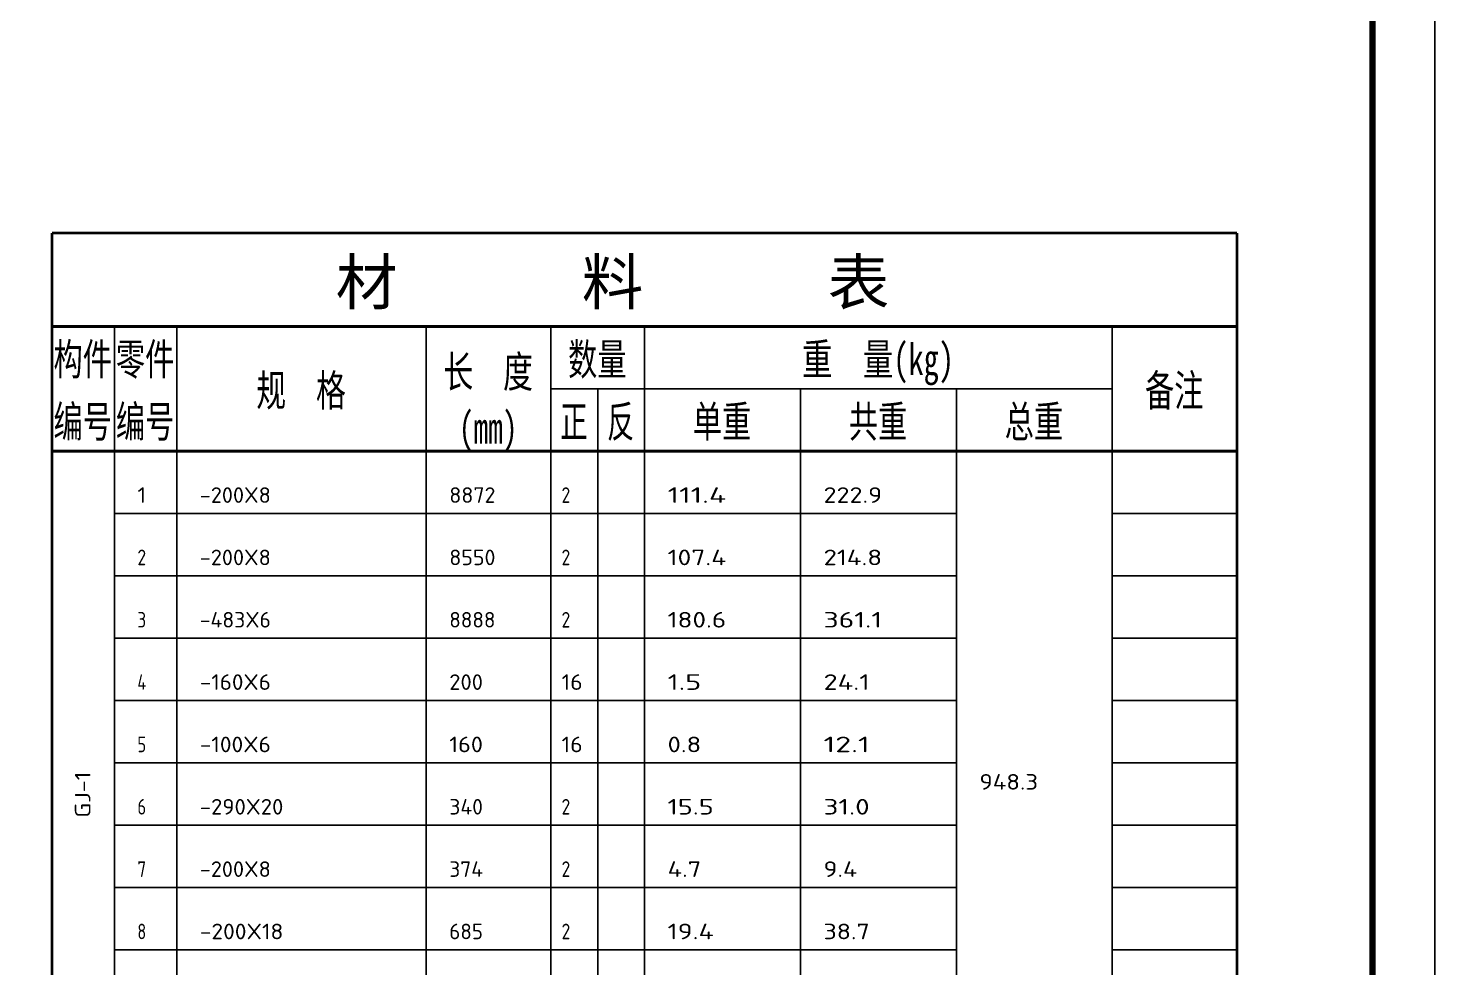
# Model space of a CAD drawing. Header units: millimetres. Extents: x 1442233 to 1526333, y -21810 to 275190.
# Drawn here: x 1503779 to 1526333, y -6947 to 8127 of the extents above; entities that cross this region are included whole.
import ezdxf
from ezdxf.enums import TextEntityAlignment as Align

# ---------------------------------------------------------------- set-up
doc = ezdxf.new("R2010")
doc.units = ezdxf.units.MM
doc.header["$LTSCALE"] = 1500
for name, color, linetype in [('1', 7, 'Continuous'), ('PUB_TITLE', 4, 'Continuous'), ('层12', 2, 'Continuous')]:
    doc.layers.add(name, color=color, linetype=linetype)
doc.styles.add('HZ', font='', dxfattribs={"width": 0.7, "height": 5})
doc.styles.get("Standard").update_dxf_attribs({"font": 'TSSDENG', "width": 0.75, "bigfont": 'TSSDCHN'})
doc.styles.get('HZ').set_extended_font_data('SimSun')

# ---------------------------------------------------------------- blocks, each defined once
blk = doc.blocks.new('1234')
at = {"layer": 'PUB_TITLE'}
blk.add_lwpolyline([(1825234, 779394), (1909334, 779394), (1909334, 838794), (1825234, 838794)], close=True, dxfattribs=at)
at = {"layer": 'PUB_TITLE', "const_width": 100}
blk.add_lwpolyline([(1827734, 780394), (1908334, 780394), (1908334, 837794), (1827734, 837794)], close=True, dxfattribs=at)

msp = doc.modelspace()

# ---------------------------------------------------------------- linework, layer by layer
at = {"layer": '层12'}
for p, q in [((1505161, 3342), (1505161, 2342)), ((1506161, 3342), (1506161, 2342)), ((1510161, 3342), (1510161, 2342)), ((1512161, 3342), (1512161, 2342)), ((1513661, 3342), (1513661, 2342)), ((1521161, 3342), (1521161, 2342)), ((1505161, 2342), (1505161, 1342)), ((1506161, 2342), (1506161, 1342)), ((1510161, 2342), (1510161, 1342)), ((1512161, 2342), (1521161, 2342)), ((1512161, 2342), (1512161, 1342)), ((1512911, 2342), (1512911, 1342)), ((1513661, 2342), (1513661, 1342)), ((1516161, 2342), (1516161, 1342)), ((1518661, 2342), (1518661, 1342)), ((1521161, 2342), (1521161, 1342)), ((1504161, 1342), (1523161, 1342)), ((1505161, 1342), (1505161, -12658)), ((1506161, 1342), (1506161, -12658)), ((1510161, 1342), (1510161, -12658)), ((1512161, 1342), (1512161, -12658)), ((1512911, 1342), (1512911, -12658)), ((1513661, 1342), (1513661, -12658)), ((1516161, 1342), (1516161, -12658)), ((1518661, 1342), (1518661, -12658)), ((1521161, 1342), (1521161, -12658)), ((1505161, 342), (1518661, 342)), ((1521161, 342), (1523161, 342)), ((1505161, -658), (1518661, -658)), ((1521161, -658), (1523161, -658)), ((1505161, -1658), (1518661, -1658)), ((1521161, -1658), (1523161, -1658)), ((1505161, -2658), (1518661, -2658)), ((1521161, -2658), (1523161, -2658)), ((1505161, -3658), (1518661, -3658)), ((1521161, -3658), (1523161, -3658)), ((1505161, -4658), (1518661, -4658)), ((1521161, -4658), (1523161, -4658)), ((1505161, -5658), (1518661, -5658)), ((1521161, -5658), (1523161, -5658)), ((1505161, -6658), (1518661, -6658)), ((1521161, -6658), (1523161, -6658))]:
    msp.add_line(p, q, dxfattribs=at)
at = {"layer": '层12', "const_width": 45}
for points in [[(1504161, 4842), (1523161, 4842)], [(1504161, 4842), (1504161, 3342)], [(1523161, 4842), (1523161, 3342)], [(1504161, 3342), (1523161, 3342)], [(1504161, 3342), (1504161, 2342)], [(1523161, 3342), (1523161, 2342)], [(1504161, 2342), (1504161, 1342)], [(1523161, 2342), (1523161, 1342)], [(1504161, 1342), (1523161, 1342)], [(1504161, 1342), (1504161, -12658)], [(1523161, 1342), (1523161, -12658)]]:
    msp.add_lwpolyline(points, dxfattribs=at)

# ---------------------------------------------------------------- block references
at = {"layer": '1'}
msp.add_blockref('1234', (-383001, -801204), dxfattribs=at)

# ---------------------------------------------------------------- texts
at = {"layer": '层12', "style": 'HZ'}
for s, height, width, p, p2 in [('材      料      表', 722.5, 0.954335, (1508711, 3693), (1517586, 3693)), ('构件', 505.7, 0.648065, (1504186, 2563), (1505123, 2563)), ('零件', 505.7, 0.648065, (1505186, 2563), (1506123, 2563)), ('长  度', 505.7, 0.662466, (1510436, 2363), (1511873, 2363)), ('数量', 505.7, 0.648065, (1512436, 2563), (1513373, 2563)), ('重  量(kg)', 505.7, 0.673987, (1516186, 2563), (1518623, 2563)), ('规  格', 505.7, 0.662466, (1507436, 2063), (1508873, 2063)), ('备注', 505.7, 0.648065, (1521686, 2063), (1522623, 2063)), ('编号', 505.7, 0.648065, (1504186, 1563), (1505123, 1563)), ('编号', 505.7, 0.648065, (1505186, 1563), (1506123, 1563)), ('正', 506, 0.604861, (1512311, 1563), (1512748, 1563)), ('反', 506, 0.604861, (1513061, 1563), (1513498, 1563)), ('单重', 505.7, 0.648065, (1514436, 1563), (1515373, 1563)), ('共重', 505.7, 0.648065, (1516936, 1563), (1517873, 1563)), ('总重', 505.7, 0.648065, (1519436, 1563), (1520373, 1563)), ('(mm)', 505.7, 0.648065, (1510686, 1463), (1511623, 1463))]:
    msp.add_text(s, height=height, dxfattribs=dict(at, width=width)).set_placement(p, p2, align=Align.FIT)
at = {"layer": '层12'}
for s, width, p, p2 in [('1', 2.911797, (1505531, 512), (1505671, 512)), ('-200X8', 0.987992, (1506531, 512), (1507671, 512)), ('8872', 1.039986, (1510531, 512), (1511271, 512)), ('2', 1.039927, (1512331, 512), (1512471, 512)), ('111.4', 1.339164, (1514031, 512), (1514971, 512)), ('222.9', 1.177819, (1516531, 512), (1517471, 512)), ('2', 1.039927, (1505531, -488), (1505671, -488)), ('-200X8', 0.987992, (1506531, -488), (1507671, -488)), ('8550', 1.039986, (1510531, -488), (1511271, -488)), ('2', 1.039927, (1512331, -488), (1512471, -488)), ('107.4', 1.206901, (1514031, -488), (1514971, -488)), ('214.8', 1.221987, (1516531, -488), (1517471, -488)), ('3', 1.039927, (1505531, -1488), (1505671, -1488)), ('-483X6', 0.996294, (1506531, -1488), (1507671, -1488)), ('8888', 1.039986, (1510531, -1488), (1511271, -1488)), ('2', 1.039927, (1512331, -1488), (1512471, -1488)), ('180.6', 1.237455, (1514031, -1488), (1514971, -1488)), ('361.1', 1.376887, (1516531, -1488), (1517471, -1488)), ('4', 0.970599, (1505531, -2488), (1505671, -2488)), ('-160X6', 1.030948, (1506531, -2488), (1507671, -2488)), ('200', 1.039981, (1510531, -2488), (1511071, -2488)), ('16', 1.219275, (1512331, -2488), (1512671, -2488)), ('1.5', 1.403975, (1514031, -2488), (1514571, -2488)), ('24.1', 1.399254, (1516531, -2488), (1517271, -2488)), ('5', 1.039927, (1505531, -3488), (1505671, -3488)), ('-100X6', 1.030948, (1506531, -3488), (1507671, -3488)), ('160', 1.12318, (1510531, -3488), (1511071, -3488)), ('16', 1.219275, (1512331, -3488), (1512671, -3488)), ('0.8', 1.276341, (1514031, -3488), (1514571, -3488)), ('12.1', 1.509, (1516531, -3488), (1517271, -3488)), ('948.3', 1.163797, (1519031, -4088), (1519971, -4088)), ('6', 1.119922, (1505531, -4488), (1505671, -4488)), ('-290X20', 0.995421, (1506531, -4488), (1507871, -4488)), ('340', 1.039981, (1510531, -4488), (1511071, -4488)), ('2', 1.039927, (1512331, -4488), (1512471, -4488)), ('15.5', 1.28265, (1514031, -4488), (1514771, -4488)), ('31.0', 1.28265, (1516531, -4488), (1517271, -4488)), ('7', 1.039927, (1505531, -5488), (1505671, -5488)), ('-200X8', 0.987992, (1506531, -5488), (1507671, -5488)), ('374', 1.021072, (1510531, -5488), (1511071, -5488)), ('2', 1.039927, (1512331, -5488), (1512471, -5488)), ('4.7', 1.276341, (1514031, -5488), (1514571, -5488)), ('9.4', 1.247977, (1516531, -5488), (1517071, -5488)), ('8', 1.039927, (1505531, -6488), (1505671, -6488)), ('-200X18', 1.024698, (1506531, -6488), (1507871, -6488)), ('685', 1.039981, (1510531, -6488), (1511071, -6488)), ('2', 1.039927, (1512331, -6488), (1512471, -6488)), ('19.4', 1.261623, (1514031, -6488), (1514771, -6488)), ('38.7', 1.202484, (1516531, -6488), (1517271, -6488))]:
    msp.add_text(s, height=250, dxfattribs=dict(at, width=width)).set_placement(p, p2, align=Align.FIT)
at = {"layer": '层12', "width": 1.13175}
msp.add_text('GJ-1', height=250, rotation=90, dxfattribs=at).set_placement((1504778, -4538), (1504778, -3798), align=Align.FIT)

doc.saveas('drawing.dxf')
